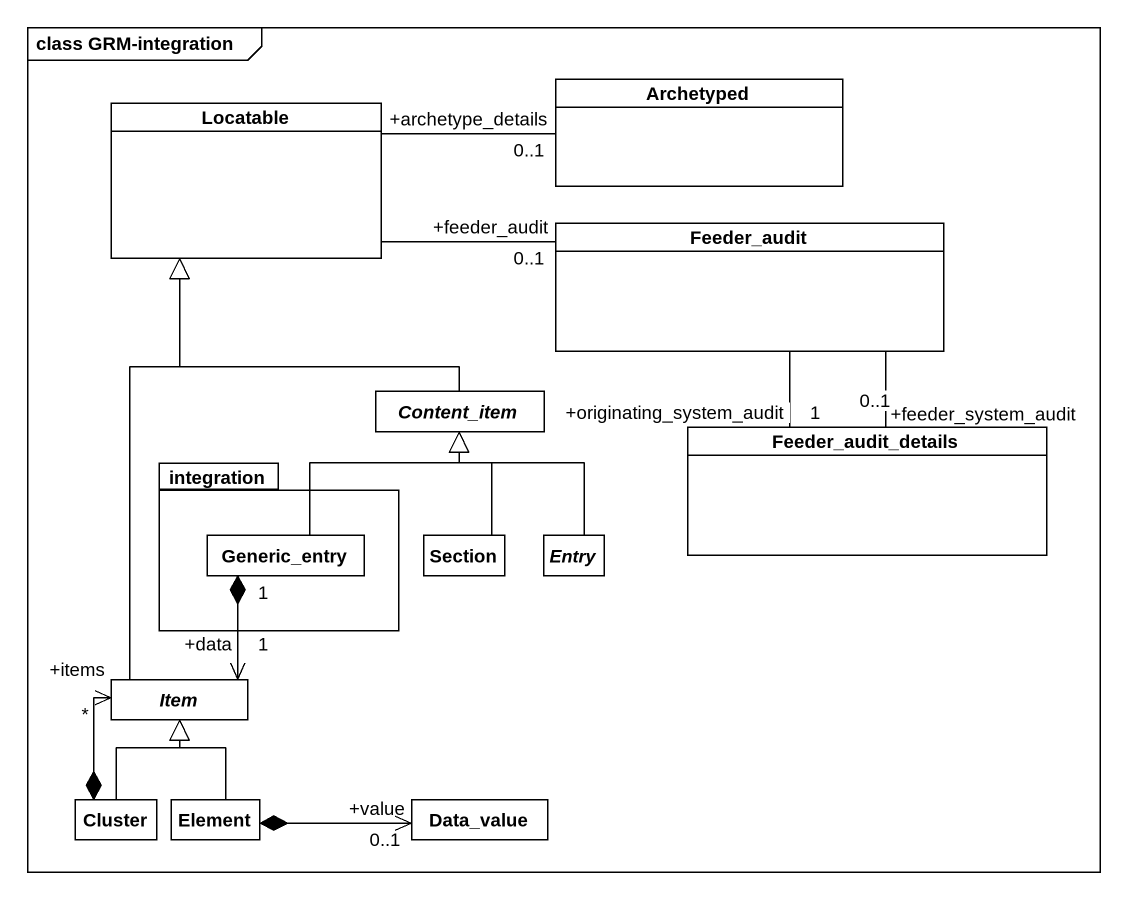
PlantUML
@startuml
mainframe class GRM-integration
hide circle
hide empty members
class Archetyped #FFFFFF
class Locatable #FFFFFF
class Feeder_audit #FFFFFF
package integration {
  class Generic_entry
}
abstract class Content_item #FFFFFF
class Feeder_audit_details #FFFFFF
class Section #FFFFFF
abstract class Entry #FFFFFF
abstract class Item #FFFFFF
class Cluster #FFFFFF
class Element #FFFFFF
class Data_value #FFFFFF
Locatable -right- "+archetype_details\n0..1" Archetyped
Locatable -right- "+feeder_audit\n0..1" Feeder_audit
Content_item -up-|> Locatable
Feeder_audit_details "+originating_system_audit\n1" -up- Feeder_audit
Feeder_audit_details "+feeder_system_audit\n0..1" -up- Feeder_audit
Generic_entry -up-|> Content_item
Generic_entry "1" *--> "+data\n1" Item
Section -up-|> Content_item
Entry -up-|> Content_item
Item -up-|> Locatable
Cluster *-up-> "+items\n*" Item
Cluster -up-|> Item
Element -up-|> Item
Element *-right-> "+value\n0..1" Data_value
@enduml
